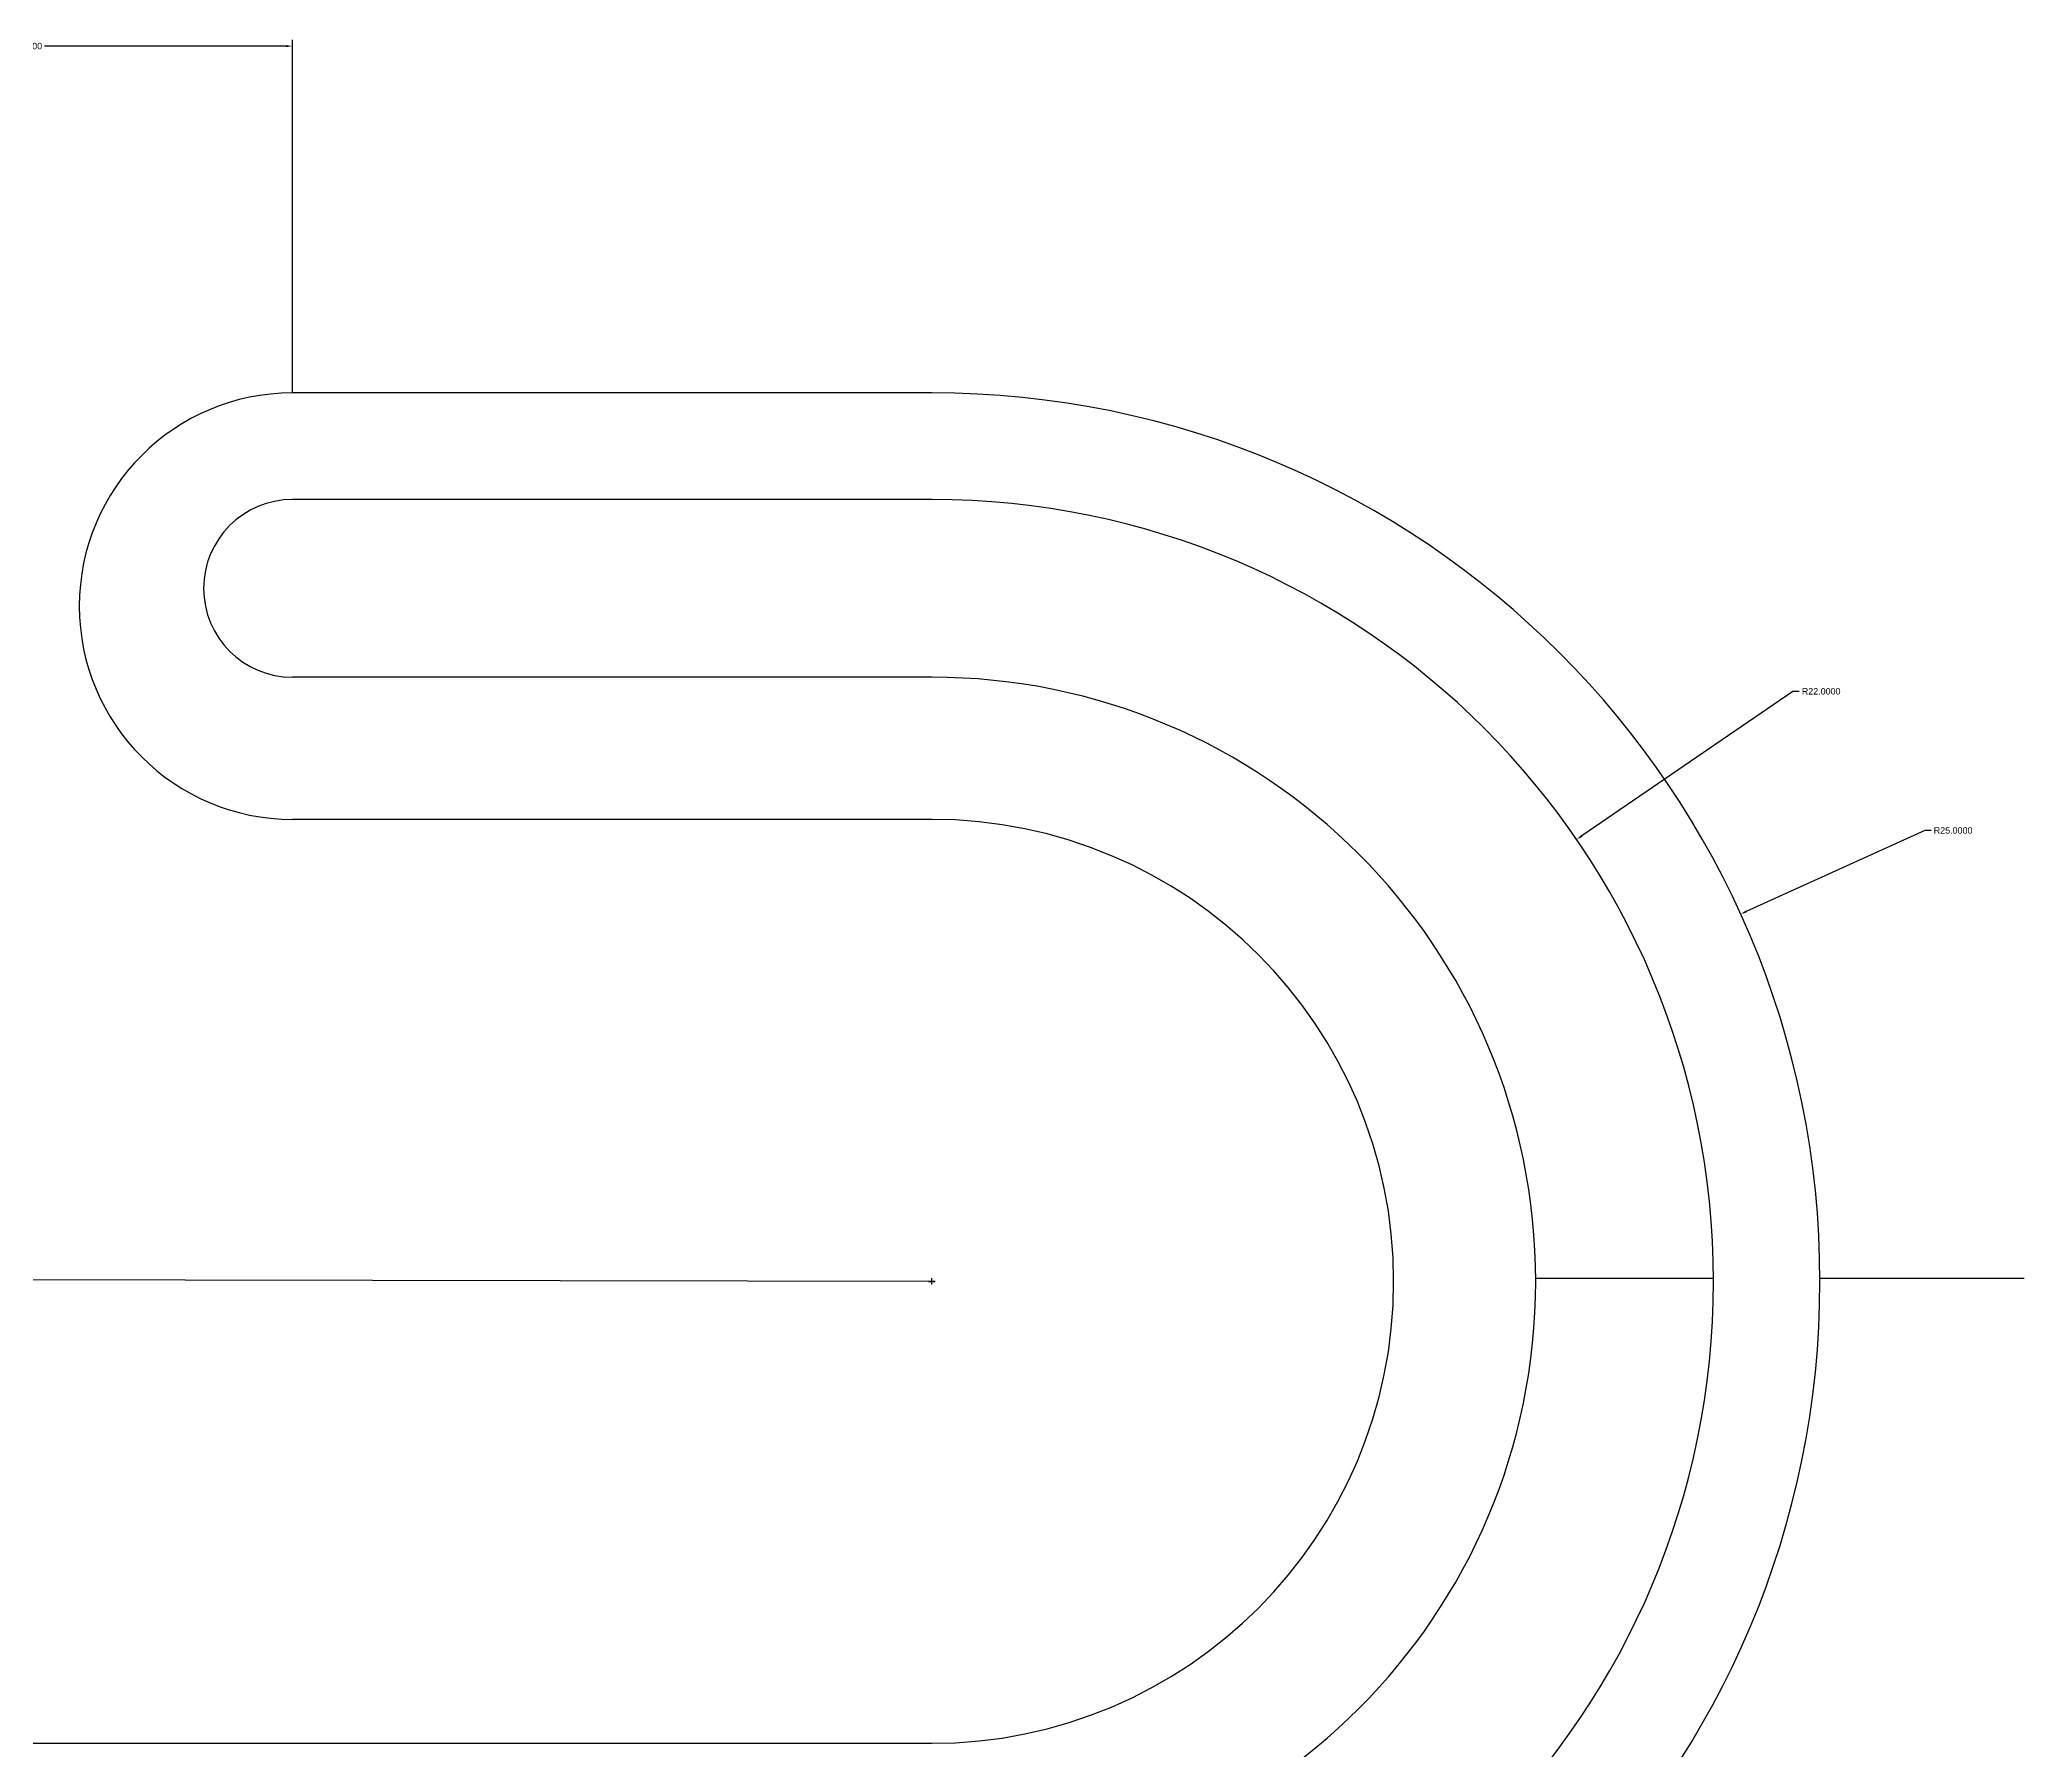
# Model space of a CAD drawing. Header units: inches. Extents: x 15 to 223, y -7 to 66.
# Drawn here: x 70.5 to 126.3, y 17.5 to 65.6 of the extents above; entities that cross this region are included whole.
import ezdxf

# ---------------------------------------------------------------- set-up
doc = ezdxf.new("R2010")
doc.units = ezdxf.units.IN
doc.header["$MEASUREMENT"] = 0
doc.styles.get("Standard").update_dxf_attribs({"font": 'arial.ttf'})
doc.dimstyles.get("Standard").update_dxf_attribs({"dimtxt": 0.18, "dimasz": 0.18, "dimexe": 0.18, "dimexo": 0.0625, "dimgap": 0.09, "dimtad": 0, "dimtih": 1, "dimtoh": 1, "dimdec": 4, "dimzin": 0, "dimdsep": 46, "dimtxsty": 'Standard', "dimcen": 0.09, "dimadec": 0, "dimazin": 0, "dimtfac": 1, "dimtdec": 4, "dimtofl": 0, "dimtmove": 0, "dimatfit": 3, "dimfxl": 1, "dimtolj": 1, "dimtzin": 0, "dimarcsym": 0})

# ---------------------------------------------------------------- blocks, each defined once
blk = doc.blocks.new('*D2')
at = {"color": 0, "lineweight": -2, "transparency": 16777216}
for p, q in [((62.58, 55.761), (62.58, 65.638)), ((62.76, 65.458), (69.556, 65.458)), ((77.4, 65.458), (70.605, 65.458)), ((77.58, 55.761), (77.58, 65.638))]:
    blk.add_line(p, q, dxfattribs=at)
at = {"color": 0, "transparency": 16777216}
for points in [[(62.76, 65.488), (62.76, 65.428), (62.58, 65.458)], [(77.4, 65.488), (77.4, 65.428), (77.58, 65.458)]]:
    blk.add_solid(points, dxfattribs=at)
at = {"layer": 'Defpoints', "color": 0, "transparency": 16777216}
for p in [(77.58, 65.458), (62.58, 55.698), (77.58, 55.698)]:
    blk.add_point(p, dxfattribs=at)
at = {"color": 0, "transparency": 16777216, "insert": (70.08, 65.458), "char_height": 0.18, "attachment_point": 5}
blk.add_mtext('\\A1;15.0000', dxfattribs=at)
blk = doc.blocks.new('*D5')
at = {"color": 0, "lineweight": -2, "transparency": 16777216}
for p, q in [((119.816, 47.301), (113.879, 43.234)), ((119.996, 47.301), (119.816, 47.301)), ((95.58, 30.608), (95.58, 30.788)), ((95.49, 30.698), (95.67, 30.698))]:
    blk.add_line(p, q, dxfattribs=at)
at = {"color": 0, "transparency": 16777216}
blk.add_solid([(113.862, 43.258), (113.896, 43.209), (113.73, 43.132)], dxfattribs=at)
at = {"layer": 'Defpoints', "color": 0, "transparency": 16777216}
for p in [(113.73, 43.132), (95.58, 30.698)]:
    blk.add_point(p, dxfattribs=at)
at = {"color": 0, "transparency": 16777216, "insert": (120.615, 47.301), "char_height": 0.18, "attachment_point": 5}
blk.add_mtext('\\A1;R22.0000', dxfattribs=at)
blk = doc.blocks.new('*D6')
at = {"color": 0, "lineweight": -2, "transparency": 16777216}
for p, q in [((123.53, 43.387), (118.508, 41.107)), ((123.71, 43.387), (123.53, 43.387)), ((95.58, 30.608), (95.58, 30.788)), ((95.49, 30.698), (95.67, 30.698))]:
    blk.add_line(p, q, dxfattribs=at)
at = {"color": 0, "transparency": 16777216}
blk.add_solid([(118.496, 41.135), (118.521, 41.08), (118.344, 41.033)], dxfattribs=at)
at = {"layer": 'Defpoints', "color": 0, "transparency": 16777216}
for p in [(118.344, 41.033), (95.58, 30.698)]:
    blk.add_point(p, dxfattribs=at)
at = {"color": 0, "transparency": 16777216, "insert": (124.329, 43.387), "char_height": 0.18, "attachment_point": 5}
blk.add_mtext('\\A1;R25.0000', dxfattribs=at)

msp = doc.modelspace()

# ---------------------------------------------------------------- linework, layer by layer
for p, q in [((77.58048, 55.69845), (77.58048, 57.58528)), ((95.58048, 55.69845), (77.58048, 55.69845)), ((95.58048, 52.69845), (77.58048, 52.69845)), ((95.58048, 47.69845), (77.58048, 47.69845)), ((95.58048, 43.69845), (77.58048, 43.69845)), ((95.67048, 30.69845), (44.58048, 30.78845)), ((112.58024, 30.78845), (117.5803, 30.78845)), ((120.58032, 30.78845), (126.33322, 30.78845)), ((44.58048, 17.69845), (95.58048, 17.69845))]:
    msp.add_line(p, q)
for centre, radius, start, end in [((77.58048, 49.69845), 6, 90, 270), ((95.58048, 30.69845), 25, 270, 90), ((77.58048, 50.19845), 2.5, 90, 270), ((95.58048, 30.69845), 22, 270, 90), ((95.58048, 30.69845), 17, 270, 90), ((95.58048, 30.69845), 13, 270, 90)]:
    msp.add_arc(centre, radius, start, end)

# ---------------------------------------------------------------- dimensions: what is measured, and where the dimension line sits
dim = msp.add_linear_dim(base=(77.58048, 65.45806), p1=(62.58048, 55.69845), p2=(77.58048, 55.69845), dimstyle='Standard')
dim.commit()
dim.dimension.update_dxf_attribs({"geometry": '*D2', "text_midpoint": (70.08048, 65.45806)})
for mpoint, picture, middle in [((113.73013, 43.13189), '*D5', (120.615, 47.30077)), ((118.34449, 41.03285), '*D6', (124.32932, 43.38693))]:
    dim = msp.add_radius_dim(center=(95.58048, 30.69845), mpoint=mpoint, dimstyle='Standard')
    dim.commit()
    dim.dimension.update_dxf_attribs({"geometry": picture, "text_midpoint": middle, "dimtype": 164})

doc.saveas('drawing.dxf')
